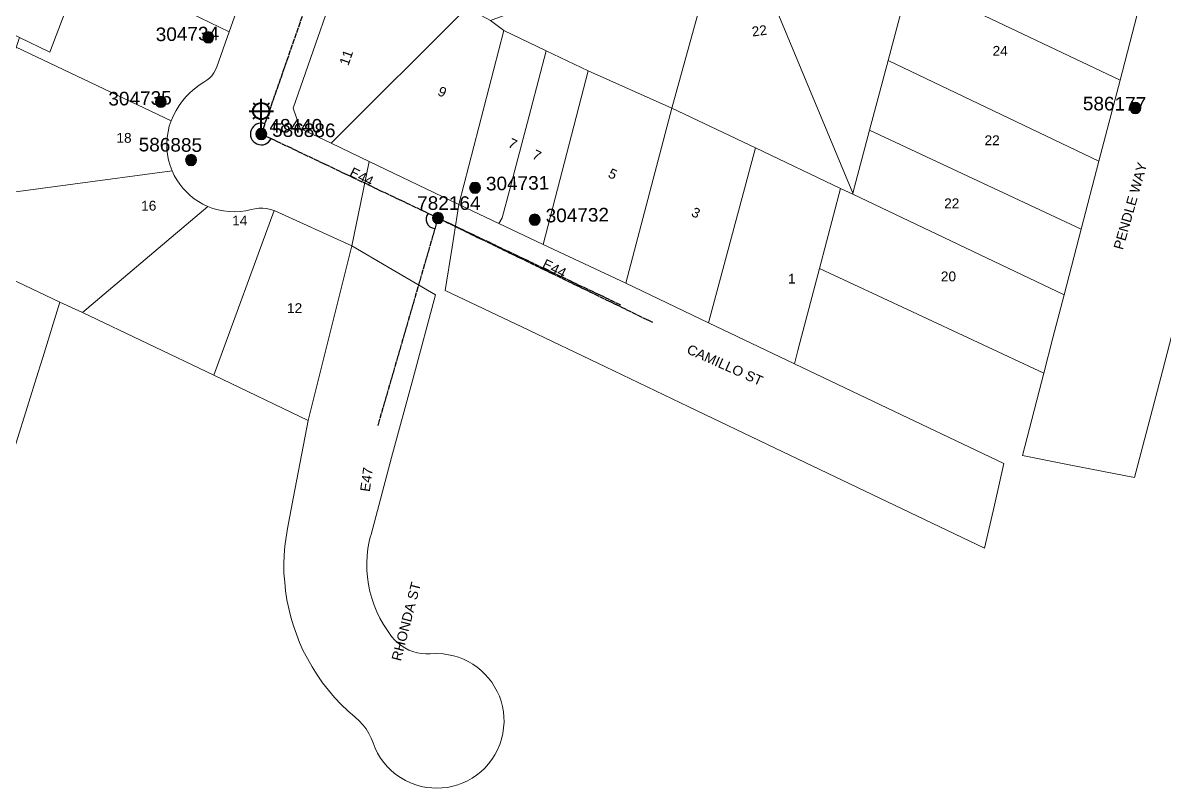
# Model space of a CAD drawing. Header units: metres. Extents: x 309867 to 310865, y 6256930 to 6257690.
# Drawn here: x 310332.5 to 310542.4, y 6256994.5 to 6257135.2 of the extents above; entities that cross this region are included whole.
import ezdxf
from ezdxf.enums import TextEntityAlignment as Align

# ---------------------------------------------------------------- set-up
doc = ezdxf.new("R2010")
doc.units = ezdxf.units.M
doc.linetypes.add('Cable Exist OH', pattern=[1, 1, 0])
doc.layers.get('0').update_dxf_attribs({"color": 6})
for name, color, linetype, lineweight in [('Cadastre Buildings_SP_EXT', 9, 'Continuous', 5), ('Cadastre Land Parcels_SP_EXT', 9, 'Continuous', 5), ('Cadastre Roads_SP_EXT', 9, 'Continuous', 5)]:
    doc.layers.add(name, color=color, linetype=linetype, lineweight=lineweight)
for name, color, linetype in [('Equip_SP_SL_EXT', 7, 'Continuous'), ('Mains_LV_EXT', 7, 'Continuous'), ('Mains_SL_EXT', 7, 'Continuous'), ('SupportsOH_SP_TR_HV_LV_SL_EXT', 7, 'Continuous')]:
    doc.layers.add(name, color=color, linetype=linetype)
doc.styles.add('iecARIAL', font='arial.ttf', dxfattribs={"height": 2})
doc.styles.add('POLE_LABEL', font='arial.ttf')
doc.styles.get("Standard").update_dxf_attribs({"font": 'arial.ttf'})

# ---------------------------------------------------------------- blocks, each defined once
blk = doc.blocks.new('SL_LANTERN_EXT')
at = {"lineweight": 40}
for p, q in [((0, 1.97), (0, 6.47)), ((-2.25, 4.22), (2.25, 4.22)), ((-1.46, 5.68), (-1.06, 5.28)), ((1.46, 5.68), (1.06, 5.28)), ((-1.46, 2.76), (-1.06, 3.16)), ((0, 0), (0, 2.72)), ((1.46, 2.76), (1.06, 3.16))]:
    blk.add_line(p, q, dxfattribs=at)
blk.add_circle((0, 4.22), 1.5, dxfattribs=at)
at = {"style": 'iecARIAL', "flags": 8}
blk.add_attdef('ASSET_NUM', (1.5, 1.5), '', height=2.5, dxfattribs=at)
for tag, p, height, flags in [('OPERATING_VOLTAGE', (0.98, -1.65), 0.2, 9), ('ORIENTATION', (0.98, -1.85), 0.2, 9), ('OWNED_BY', (0.98, -2.05), 0.2, 9), ('STATE', (0.98, -2.25), 0.2, 9), ('CONSTRUCTED_VOLTAGE', (0.98, -0.65), 0.2, 9), ('CONTROL_TYPE', (0.98, -0.85), 0.2, 9), ('LANTERN_PURPOSE', (0.98, -1.05), 0.2, 9), ('LANTERN_TYPE', (0.98, -1.25), 0.2, 9), ('NO_PHASES', (0.98, -1.45), 0.2, 9), ('LNUMBER', (2.18, -3.25), 2.5, 8), ('USAGE', (0.98, -2.45), 0.2, 9), ('CEXIST', (0.98, -2.65), 0.2, 9), ('CNEW', (0.98, -2.85), 0.2, 9), ('CNUMBER', (0.98, -3.05), 0.2, 9), ('CREMOVE', (0.98, -3.25), 0.2, 9), ('CREPLACE', (0.98, -3.45), 0.2, 9), ('LKINGHEIGHT', (0.98, -3.65), 0.2, 9), ('LBRACKET', (0.98, -3.85), 0.2, 9), ('LBRACKETVOCAB', (0.98, -4.05), 0.2, 9), ('LCATEGORY', (0.98, -4.25), 0.2, 9), ('LCHARGE1', (0.98, -4.45), 0.2, 9), ('LCHARGE1PERCENT', (0.98, -4.65), 0.2, 9), ('LCHARGE2', (0.98, -4.85), 0.2, 9), ('LCHARGE2PERCENT', (0.98, -5.05), 0.2, 9), ('LCHARGE3', (0.98, -5.25), 0.2, 9), ('LCHARGE3PERCENT', (0.98, -5.45), 0.2, 9), ('LEXIST', (0.98, -5.65), 0.2, 9), ('LLAMP', (0.98, -5.85), 0.2, 9), ('LLAMPVOCAB', (0.98, -6.05), 0.2, 9), ('LMAST', (0.98, -6.25), 0.2, 9), ('LMASTVOCAB', (0.98, -6.45), 0.2, 9), ('LNEW', (0.98, -6.65), 0.2, 9), ('LANTNUMBER', (0.98, -6.85), 0.2, 9), ('LOUTREACH', (0.98, -7.25), 0.2, 9), ('LOUTREACHVOCAB', (0.98, -7.45), 0.2, 9), ('LRATECODE', (0.98, -7.65), 0.2, 9), ('LREMOVE', (0.98, -7.85), 0.2, 9), ('LREPLACE', (0.98, -8.05), 0.2, 9), ('LTYPE', (0.98, -8.25), 0.2, 9), ('LTYPEVOCAB', (0.98, -8.45), 0.2, 9), ('STREETNAME', (0.98, -9.25), 0.2, 9), ('SUBURB', (0.98, -9.45), 0.2, 1), ('LEGEND', (0.98, -8.65), 0.2, 9), ('LOCATION', (0.98, -8.85), 0.2, 9), ('NOTES', (0.98, -9.05), 0.2, 9)]:
    blk.add_attdef(tag, p, '', height=height, dxfattribs=dict(flags=flags))
blk = doc.blocks.new('POLE_EXT')
blk.add_hatch(color=256).paths.add_polyline_path([(-1, 0, 1), (1, 0, 1)])
blk.add_lwpolyline([(-1, 0, 1), (1, 0, 1)], format="xyb", close=True)
for tag, height, flags, p in [('pNumber', 2.5, 8, (-17.84, 2.07)), ('OWNED_BY', 0.2, 9, (1.35, -0.4)), ('SPECIAL_USE', 0.2, 9, (1.35, -0.8)), ('STATE', 0.2, 9, (1.35, -1)), ('cLV', 0.2, 9, (1.35, -1.4)), ('hDepth', 0.2, 9, (1.35, -1.6)), ('hDia', 0.2, 9, (1.35, -1.8)), ('cHV', 0.2, 9, (1.35, -2)), ('PARENT', 0.2, 9, (1.35, -0.6)), ('USAGE', 0.2, 9, (1.35, -1.2)), ('LBRACKET', 0.2, 9, (1.35, -2.2)), ('cLinedev', 0.2, 9, (1.35, -3.4)), ('pExisting', 0.2, 9, (1.35, -3.8)), ('LExisting', 0.2, 9, (1.35, -2.4)), ('LANTNUMBER', 0.2, 9, (1.35, -2.6)), ('LOther', 0.2, 9, (1.35, -2.8)), ('LRemove', 0.2, 9, (1.35, -3)), ('LEGEND', 0.2, 9, (1.35, -3.2)), ('LOCATION', 0.2, 9, (1.35, -3.6)), ('PFNUMBER', 0.2, 9, (1.35, -4)), ('NEWPFNUMBER', 0.2, 9, (1.35, -4.2)), ('pFooting', 0.2, 9, (1.35, -4.4)), ('pNew', 0.2, 9, (1.35, -4.6)), ('pRelocate', 0.2, 9, (1.35, -5)), ('pRemove', 0.2, 9, (1.35, -5.2)), ('pReplace', 0.2, 9, (1.35, -5.4)), ('pStay', 0.2, 9, (1.35, -5.6)), ('pType', 0.2, 9, (1.35, -5.8)), ('cspan', 0.2, 9, (1.35, -6)), ('STREETNAME', 0.2, 9, (1.35, -6.2)), ('SUBURB', 0.2, 9, (1.35, -6.4)), ('OPERATED_BY', 0.2, 9, (1.36, -7.01)), ('NOTES', 0.2, 9, (1.35, -6.6)), ('MAINTAINED_BY', 0.2, 9, (1.36, -6.81))]:
    blk.add_attdef(tag, text='', height=height, dxfattribs=dict(flags=flags)).set_placement(p, align=Align.MIDDLE_LEFT)
at = {"style": 'POLE_LABEL'}
for tag, height, flags, p in [('ASSET_NUM', 2.5, 8, (2, 2)), ('STRUCTURE_PLANT_NUMBER', 0.2, 9, (1.35, 0.03)), ('STREET_CODE', 0.2, 9, (1.35, -0.2))]:
    blk.add_attdef(tag, text='', height=height, dxfattribs=dict(at, flags=flags)).set_placement(p, align=Align.MIDDLE_LEFT)
at = {"flags": 1}
blk.add_attdef('Z', (1.35, -7.33), '', height=0.2, dxfattribs=at)

msp = doc.modelspace()

# ---------------------------------------------------------------- linework, layer by layer
at = {"layer": 'Cadastre Buildings_SP_EXT', "linetype": 'Continuous'}
for points in [[(310370.45, 6257133.55), (310343.81, 6257146.49), (310337.49, 6257129.81), (310331.9, 6257132.52), (310331.4, 6257131.04), (310331.31, 6257130.77), (310359.78, 6257117.22), (310360.21, 6257118.18), (310360.71, 6257119.12), (310361.27, 6257120.01), (310361.89, 6257120.86), (310362.57, 6257121.66), (310363.31, 6257122.42), (310364.1, 6257123.12), (310364.93, 6257123.77), (310365.81, 6257124.35), (310366.35, 6257124.67), (310366.84, 6257125.06), (310367.28, 6257125.51), (310367.65, 6257126.01), (310367.95, 6257126.56), (310368.18, 6257127.15), (310370.45, 6257133.55)], [(310331.3, 6257058.03), (310335.35, 6257071.03), (310336.18, 6257073.69), (310339.34, 6257083.86), (310318.33, 6257093.84), (310284.81, 6257109.53), (310276.45, 6257086.29), (310318.54, 6257066.57), (310313.27, 6257052.4), (310327.44, 6257045.69), (310331.3, 6257058.03)]]:
    msp.add_lwpolyline(points, close=True, dxfattribs=at)
at = {"layer": 'Cadastre Land Parcels_SP_EXT', "linetype": 'Continuous'}
for points in [[(310343.81, 6257146.49), (310344.41, 6257148.06), (310338.51, 6257150.86), (310305.34, 6257166.64), (310298.8, 6257148.51), (310331.9, 6257132.52), (310337.49, 6257129.81), (310343.81, 6257146.49)], [(310375.9, 6257148.94), (310343.37, 6257164.4), (310338.51, 6257150.86), (310344.41, 6257148.06), (310343.81, 6257146.49), (310370.45, 6257133.55), (310375.9, 6257148.94)], [(310538.28, 6257140.1), (310506.39, 6257155.23), (310502.24, 6257139.93), (310534.27, 6257124.71), (310538.28, 6257140.1)], [(310495.56, 6257143.11), (310474.14, 6257153.24), (310474, 6257152.23), (310473.78, 6257151.23), (310473.48, 6257150.26), (310473.09, 6257149.32), (310472.63, 6257148.41), (310472.1, 6257147.54), (310471.5, 6257146.72), (310470.83, 6257145.95), (310470.1, 6257145.24), (310469.31, 6257144.59), (310468.48, 6257143.98), (310485.14, 6257103.94), (310488.21, 6257115.48), (310491.63, 6257128.3), (310495.56, 6257143.11)], [(310414.14, 6257138), (310392.7, 6257149.61), (310382.24, 6257119.54), (310383.5, 6257115.83), (310389.22, 6257113.1), (310414.14, 6257138)], [(310458.21, 6257142.65), (310457.29, 6257142.98), (310456.4, 6257143.38), (310455.54, 6257143.86), (310454.72, 6257144.4), (310453.95, 6257145), (310453.23, 6257145.66), (310452.56, 6257146.38), (310451.96, 6257147.15), (310451.38, 6257147.93), (310418.5, 6257135.63), (310420.97, 6257133.81), (310428.73, 6257130.1), (310436.48, 6257126.4), (310451.87, 6257119.56), (310458.21, 6257142.65)], [(310485.14, 6257103.94), (310468.48, 6257143.98), (310467.64, 6257143.52), (310466.76, 6257143.1), (310465.85, 6257142.75), (310464.93, 6257142.48), (310463.98, 6257142.27), (310463.01, 6257142.15), (310462.04, 6257142.1), (310461.07, 6257142.12), (310460.11, 6257142.22), (310459.15, 6257142.4), (310458.21, 6257142.65), (310451.87, 6257119.56), (310467.23, 6257112.24), (310482.84, 6257104.8), (310485.09, 6257103.72), (310485.14, 6257103.94)], [(310502.24, 6257139.93), (310495.56, 6257143.11), (310491.63, 6257128.3), (310530.36, 6257109.82), (310534.27, 6257124.71), (310502.24, 6257139.93)], [(310420.97, 6257133.81), (310418.5, 6257135.63), (310414.14, 6257138), (310389.22, 6257113.1), (310396.2, 6257109.76), (310412.67, 6257101.86), (310420.97, 6257133.81)], [(310420.06, 6257098.33), (310420.63, 6257099.36), (310422.09, 6257104.65), (310425.93, 6257119.31), (310428.73, 6257130.1), (310420.97, 6257133.81), (310412.67, 6257101.86), (310420.06, 6257098.33)], [(310359.78, 6257117.22), (310331.31, 6257130.77), (310324.88, 6257112.5), (310324.8, 6257112.26), (310321.56, 6257102.87), (310359.98, 6257108.02), (310359.61, 6257109.01), (310359.33, 6257110.01), (310359.13, 6257111.04), (310359.02, 6257112.08), (310359, 6257113.12), (310359.07, 6257114.16), (310359.22, 6257115.2), (310359.46, 6257116.21), (310359.78, 6257117.22)], [(310428.18, 6257094.46), (310436.48, 6257126.4), (310428.73, 6257130.1), (310425.93, 6257119.31), (310422.09, 6257104.65), (310420.63, 6257099.36), (310420.06, 6257098.33), (310428.18, 6257094.46)], [(310530.36, 6257109.82), (310491.63, 6257128.3), (310488.21, 6257115.48), (310527.12, 6257097.32), (310530.36, 6257109.82)], [(310443.36, 6257087.34), (310451.87, 6257119.56), (310436.48, 6257126.4), (310428.18, 6257094.46), (310443.36, 6257087.34)], [(310458.59, 6257080.09), (310467.23, 6257112.24), (310451.87, 6257119.56), (310443.36, 6257087.34), (310458.59, 6257080.09)], [(310527.12, 6257097.32), (310488.21, 6257115.48), (310485.14, 6257103.94), (310485.09, 6257103.72), (310523.98, 6257085.23), (310527.12, 6257097.32)], [(310482.84, 6257104.8), (310467.23, 6257112.24), (310458.59, 6257080.09), (310474.39, 6257072.54), (310475.03, 6257075), (310475.4, 6257076.4), (310479.01, 6257090.05), (310482.84, 6257104.8)], [(310366.51, 6257101.48), (310365.65, 6257101.89), (310364.83, 6257102.36), (310364.05, 6257102.89), (310363.3, 6257103.48), (310362.61, 6257104.13), (310361.97, 6257104.82), (310361.38, 6257105.56), (310360.85, 6257106.35), (310360.38, 6257107.17), (310359.98, 6257108.02), (310321.56, 6257102.87), (310318.33, 6257093.84), (310339.34, 6257083.86), (310343.49, 6257081.95), (310366.51, 6257101.48)], [(310523.98, 6257085.23), (310485.09, 6257103.72), (310482.84, 6257104.8), (310479.01, 6257090.05), (310496.07, 6257082.09), (310520.22, 6257070.81), (310521.91, 6257077.3), (310523.98, 6257085.23)], [(310378.72, 6257100.71), (310378.04, 6257100.94), (310377.34, 6257101.09), (310376.62, 6257101.17), (310375.9, 6257101.15), (310375.19, 6257101.06), (310374.5, 6257100.89), (310373.5, 6257100.67), (310372.49, 6257100.54), (310371.47, 6257100.49), (310370.45, 6257100.52), (310369.44, 6257100.64), (310368.44, 6257100.84), (310367.46, 6257101.12), (310366.51, 6257101.48), (310343.49, 6257081.95), (310367.63, 6257070.45), (310378.72, 6257100.71)], [(310393, 6257094.25), (310378.72, 6257100.71), (310367.63, 6257070.45), (310385, 6257062.12), (310393, 6257094.25)]]:
    msp.add_lwpolyline(points, close=True, dxfattribs=at)
at = {"layer": 'Cadastre Roads_SP_EXT', "linetype": 'Continuous'}
msp.add_lwpolyline([(310375.9, 6257148.94), (310370.45, 6257133.55), (310368.18, 6257127.15), (310367.95, 6257126.56), (310367.65, 6257126.01), (310367.28, 6257125.51), (310366.84, 6257125.06), (310366.35, 6257124.67), (310365.81, 6257124.35), (310364.93, 6257123.77), (310364.1, 6257123.12), (310363.31, 6257122.42), (310362.57, 6257121.66), (310361.89, 6257120.86), (310361.27, 6257120.01), (310360.71, 6257119.12), (310360.21, 6257118.18), (310359.78, 6257117.22), (310359.46, 6257116.21), (310359.22, 6257115.2), (310359.07, 6257114.16), (310359, 6257113.12), (310359.02, 6257112.08), (310359.13, 6257111.04), (310359.33, 6257110.01), (310359.61, 6257109.01), (310359.98, 6257108.02), (310360.38, 6257107.17), (310360.85, 6257106.35), (310361.38, 6257105.56), (310361.97, 6257104.82), (310362.61, 6257104.13), (310363.3, 6257103.48), (310364.05, 6257102.89), (310364.83, 6257102.36), (310365.65, 6257101.89), (310366.51, 6257101.48), (310367.46, 6257101.12), (310368.44, 6257100.84), (310369.44, 6257100.64), (310370.45, 6257100.52), (310371.47, 6257100.49), (310372.49, 6257100.54), (310373.5, 6257100.67), (310374.5, 6257100.89), (310375.19, 6257101.06), (310375.9, 6257101.15), (310376.62, 6257101.17), (310377.34, 6257101.09), (310378.04, 6257100.94), (310378.72, 6257100.71), (310393, 6257094.25), (310394.59, 6257101.93), (310396.2, 6257109.76), (310389.22, 6257113.1), (310383.5, 6257115.83), (310382.24, 6257119.54), (310392.7, 6257149.61)], dxfattribs=at)
for points in [[(310556.91, 6257128.36), (310548.78, 6257133.48), (310538.28, 6257140.1), (310534.27, 6257124.71), (310530.36, 6257109.82), (310527.12, 6257097.32), (310523.98, 6257085.23), (310521.91, 6257077.3), (310520.22, 6257070.81), (310516.3, 6257055.67), (310524.91, 6257054), (310536.89, 6257051.67), (310542.02, 6257071.22), (310547.13, 6257090.79), (310552.23, 6257110.39), (310556.91, 6257128.36)], [(310420.06, 6257098.33), (310412.67, 6257101.86), (310411.43, 6257094), (310410.17, 6257086.05), (310424.25, 6257079.33), (310439.65, 6257071.97), (310454.98, 6257064.65), (310470.86, 6257057.06), (310509.35, 6257038.68), (310511.14, 6257046.56), (310512.88, 6257054.24), (310488.93, 6257065.63), (310474.39, 6257072.54), (310458.59, 6257080.09), (310443.36, 6257087.34), (310428.18, 6257094.46), (310420.06, 6257098.33)], [(310408.42, 6257085.25), (310399.7, 6257090.34), (310393, 6257094.25), (310385, 6257062.12), (310382.27, 6257048.08), (310381.19, 6257042.28), (310380.92, 6257040.66), (310380.72, 6257039.01), (310380.59, 6257037.37), (310380.54, 6257035.71), (310380.54, 6257034.06), (310380.67, 6257032.42), (310380.84, 6257030.79), (310381.09, 6257029.16), (310381.41, 6257027.55), (310381.81, 6257025.96), (310382.27, 6257024.38), (310382.81, 6257022.83), (310383.42, 6257021.3), (310384.09, 6257019.8), (310384.84, 6257018.34), (310385.7, 6257016.82), (310386.63, 6257015.34), (310387.63, 6257013.91), (310388.7, 6257012.53), (310389.84, 6257011.21), (310391.04, 6257009.94), (310392.3, 6257008.73), (310393.61, 6257007.58), (310394.35, 6257006.92), (310395.02, 6257006.2), (310395.62, 6257005.41), (310396.14, 6257004.57), (310396.57, 6257003.72), (310396.91, 6257002.84), (310397.29, 6257001.88), (310397.76, 6257000.95), (310398.29, 6257000.06), (310398.9, 6256999.23), (310399.58, 6256998.44), (310400.32, 6256997.72), (310401.12, 6256997.06), (310401.97, 6256996.47), (310402.86, 6256995.95), (310403.8, 6256995.51), (310404.77, 6256995.15), (310405.77, 6256994.84), (310406.72, 6256994.68), (310407.69, 6256994.57), (310408.66, 6256994.53), (310409.64, 6256994.57), (310410.61, 6256994.68), (310411.56, 6256994.88), (310412.5, 6256995.14), (310413.41, 6256995.48), (310414.29, 6256995.9), (310415.15, 6256996.37), (310415.95, 6256996.92), (310416.72, 6256997.53), (310417.46, 6256998.23), (310418.15, 6256999), (310418.77, 6256999.81), (310419.32, 6257000.68), (310419.8, 6257001.59), (310420.21, 6257002.55), (310420.53, 6257003.55), (310420.77, 6257004.57), (310420.92, 6257005.6), (310420.99, 6257006.65), (310420.97, 6257007.62), (310420.87, 6257008.59), (310420.7, 6257009.56), (310420.45, 6257010.5), (310420.13, 6257011.43), (310419.73, 6257012.32), (310419.27, 6257013.18), (310418.74, 6257014), (310418.14, 6257014.78), (310417.49, 6257015.51), (310416.79, 6257016.17), (310416.04, 6257016.78), (310415.24, 6257017.33), (310414.41, 6257017.82), (310413.54, 6257018.24), (310412.64, 6257018.59), (310411.71, 6257018.87), (310410.77, 6257019.07), (310409.81, 6257019.21), (310408.63, 6257019.26), (310407.44, 6257019.21), (310406.63, 6257019.2), (310405.82, 6257019.26), (310405.02, 6257019.41), (310404.24, 6257019.63), (310403.48, 6257019.93), (310402.76, 6257020.3), (310402.08, 6257020.74), (310401.44, 6257021.25), (310400.86, 6257021.81), (310400.33, 6257022.43), (310399.54, 6257023.49), (310398.82, 6257024.61), (310398.17, 6257025.76), (310397.6, 6257026.95), (310397.1, 6257028.18), (310396.67, 6257029.43), (310396.33, 6257030.7), (310396.07, 6257032), (310395.89, 6257033.31), (310395.79, 6257034.63), (310395.77, 6257035.95), (310395.84, 6257037.27), (310395.98, 6257038.59), (310396.22, 6257039.89), (310396.4, 6257040.67), (310396.54, 6257041.17), (310400.33, 6257055.31), (310404.28, 6257069.92), (310408.42, 6257085.25)]]:
    msp.add_lwpolyline(points, close=True, dxfattribs=at)
at = {"layer": 'Mains_LV_EXT', "linetype": 'Cable Exist OH'}
for points in [[(310396.15, 6257171.73), (310376.36, 6257114.79)], [(310408.84, 6257099.34), (310376.36, 6257114.79)], [(310408.84, 6257099.34), (310397.78, 6257061.21)], [(310442.44, 6257083.35), (310408.84, 6257099.34)]]:
    msp.add_lwpolyline(points, dxfattribs=at)
at = {"layer": 'Mains_LV_EXT', "linetype": 'Continuous'}
for points in [[(310377.01, 6257116.68, 2.237719), (310378.16, 6257113.93)], [(310407.03, 6257100.2, 0.620771), (310408.25, 6257097.43)]]:
    msp.add_lwpolyline(points, format="xyb", dxfattribs=at)
at = {"layer": 'Mains_SL_EXT', "linetype": 'Cable Exist OH'}
for points in [[(310408.84, 6257099.34), (310376.36, 6257114.79)], [(310408.84, 6257099.34), (310448.29, 6257080.19)]]:
    msp.add_lwpolyline(points, dxfattribs=at)

# ---------------------------------------------------------------- block references
at = {"layer": 'Equip_SP_SL_EXT'}
ref = msp.add_blockref('SL_LANTERN_EXT', (310376.36, 6257114.79), dxfattribs=at)
ref.add_attrib('ASSET_NUM', '48440', dxfattribs={"layer": '0', "height": 2.5, "rotation": 0.1053, "style": 'iecARIAL'}).set_placement((310377.86, 6257116.29), align=Align.MIDDLE_LEFT)
at = {"layer": 'SupportsOH_SP_TR_HV_LV_SL_EXT'}
ref = msp.add_blockref('POLE_EXT', (310366.61, 6257132.55), dxfattribs=at)
ref.add_attrib('ASSET_NUM', '304734', dxfattribs={"layer": '0', "height": 2.5, "rotation": 1, "style": 'POLE_LABEL'}).set_placement((310368.61, 6257133.3), align=Align.MIDDLE_RIGHT)
ref = msp.add_blockref('POLE_EXT', (310357.9, 6257120.71), dxfattribs=at)
ref.add_attrib('ASSET_NUM', '304735', dxfattribs={"layer": '0', "height": 2.5, "rotation": 1, "style": 'POLE_LABEL'}).set_placement((310359.9, 6257121.46), align=Align.MIDDLE_RIGHT)
ref = msp.add_blockref('POLE_EXT', (310537.06, 6257119.57), dxfattribs=at)
ref.add_attrib('ASSET_NUM', '586177', dxfattribs={"layer": '0', "height": 2.5, "rotation": 359.5907, "style": 'POLE_LABEL'}).set_placement((310539.06, 6257120.32), align=Align.MIDDLE_RIGHT)
ref = msp.add_blockref('POLE_EXT', (310376.36, 6257114.79), dxfattribs=at)
ref.add_attrib('ASSET_NUM', '586886', dxfattribs={"layer": '0', "height": 2.5, "rotation": 359.5785, "style": 'POLE_LABEL'}).set_placement((310378.36, 6257115.54), align=Align.MIDDLE_LEFT)
ref = msp.add_blockref('POLE_EXT', (310363.46, 6257110), dxfattribs=at)
ref.add_attrib('ASSET_NUM', '586885', dxfattribs={"layer": '0', "height": 2.5, "rotation": 359.4965, "style": 'POLE_LABEL'}).set_placement((310365.46, 6257110.75), align=Align.BOTTOM_RIGHT)
ref = msp.add_blockref('POLE_EXT', (310415.66, 6257104.9), dxfattribs=at)
ref.add_attrib('ASSET_NUM', '304731', dxfattribs={"layer": '0', "height": 2.5, "rotation": 1, "style": 'POLE_LABEL'}).set_placement((310417.66, 6257105.65), align=Align.MIDDLE_LEFT)
ref = msp.add_blockref('POLE_EXT', (310408.84, 6257099.34), dxfattribs=at)
ref.add_attrib('ASSET_NUM', '782164', dxfattribs={"layer": '0', "height": 2.5, "rotation": 359.9429, "style": 'POLE_LABEL'}).set_placement((310410.84, 6257100.09), align=Align.BOTTOM_CENTER)
ref = msp.add_blockref('POLE_EXT', (310426.64, 6257099.03), dxfattribs=at)
ref.add_attrib('ASSET_NUM', '304732', dxfattribs={"layer": '0', "height": 2.5, "rotation": 1, "style": 'POLE_LABEL'}).set_placement((310428.64, 6257099.78), align=Align.MIDDLE_LEFT)

# ---------------------------------------------------------------- texts
at = {"layer": 'Cadastre Land Parcels_SP_EXT'}
for s, rotation, p in [('22', 7.5927, (310466.67, 6257132.7)), ('11', 70.8315, (310392.36, 6257127.22)), ('9', 334.5523, (310408.62, 6257122.03)), ('7', 334.6, (310421.58, 6257112.49)), ('7', 334.6, (310426.01, 6257110.37)), ('5', 334.5514, (310439.97, 6257106.94)), ('3', 334.5524, (310455.26, 6257099.81))]:
    msp.add_text(s, height=1.8, rotation=rotation, dxfattribs=at).set_placement(p)
for s, p in [('24', (310510.81, 6257129.18)), ('18', (310349.73, 6257113.18)), ('22', (310509.33, 6257112.73)), ('16', (310354.28, 6257100.71)), ('22', (310501.91, 6257101.14)), ('14', (310371.01, 6257097.98)), ('1', (310473.21, 6257087.3)), ('20', (310501.3, 6257087.71)), ('12', (310381.09, 6257081.88))]:
    msp.add_text(s, height=1.8, dxfattribs=at).set_placement(p)
at = {"layer": 'Cadastre Roads_SP_EXT'}
for s, rotation, p in [('PENDLE WAY', 74.153, (310534.75, 6257093.39)), ('CAMILLO ST', 335.964, (310454.43, 6257074.55)), ('RHONDA ST', 75.5252, (310402.02, 6257017.78))]:
    msp.add_text(s, height=1.8, rotation=rotation, dxfattribs=at).set_placement(p)
at = {"layer": 'Mains_LV_EXT'}
for s, rotation, p in [('E44', 333.4282, (310392.43, 6257107.15)), ('E44', 333.428, (310427.86, 6257090.29)), ('E47', 82.1467, (310396.3, 6257048.94))]:
    msp.add_text(s, height=1.8, rotation=rotation, dxfattribs=at).set_placement(p)

doc.saveas('drawing.dxf')
